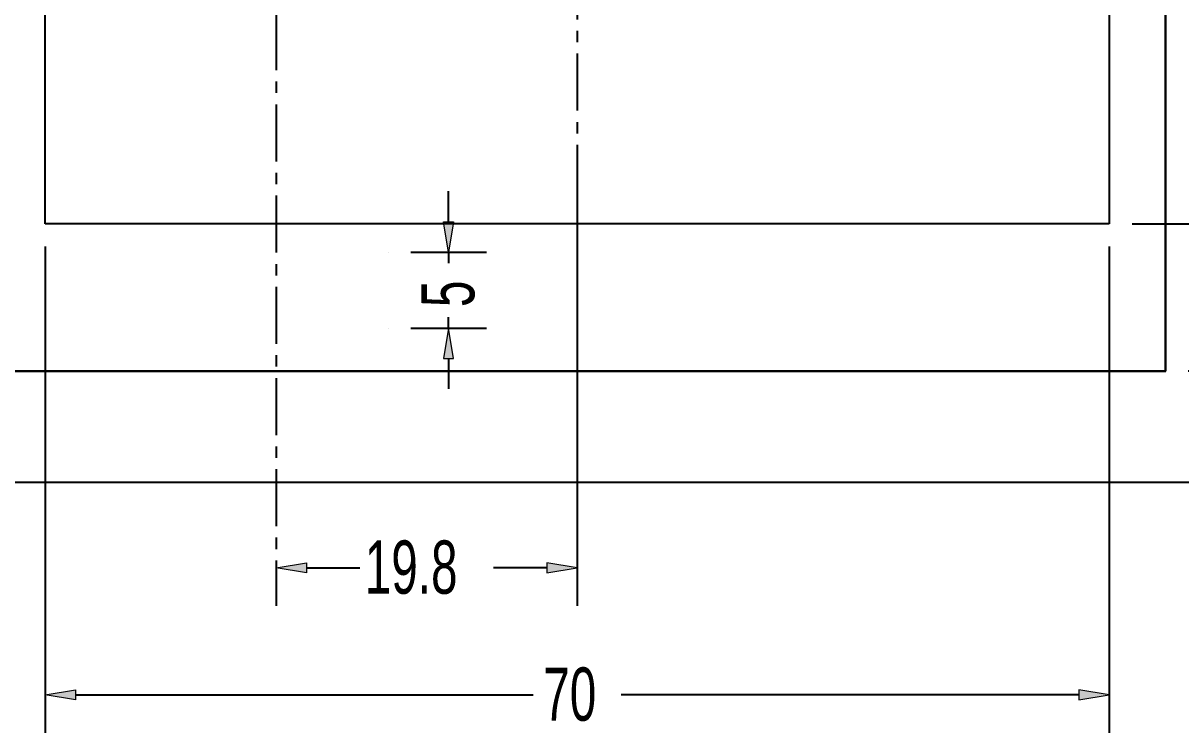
# Model space of a CAD drawing. Header units: inches. Extents: x 0 to 800, y 356 to 444.
# Drawn here: x 29.86 to 45.84, y 394.83 to 404.63 of the extents above; entities that cross this region are included whole.
import ezdxf

# ---------------------------------------------------------------- set-up
doc = ezdxf.new("R2010")
doc.units = ezdxf.units.IN
doc.header["$MEASUREMENT"] = 0
doc.linetypes.add('AI-Linetype-4', pattern=[1.259478, 0.787174, -0.157435, 0.157435, -0.157435])
doc.linetypes.add('AI-Linetype-5', pattern=[1.259478, 0.787174, -0.157435, 0.157435, -0.157435])

# ---------------------------------------------------------------- blocks, each defined once
blk = doc.blocks.new('block 668')
at = {"color": 7, "lineweight": 25, "true_color": 0xffffff}
blk.add_lwpolyline([(49.368, 398.286), (17.336, 398.286)], dxfattribs=at)
blk = doc.blocks.new('block 682')
at = {"color": 7, "lineweight": 25, "true_color": 0xffffff}
blk.add_lwpolyline([(21.068, 399.824), (45.636, 399.824)], dxfattribs=at)
blk = doc.blocks.new('block 683')
at = {"color": 7, "lineweight": 25, "true_color": 0xffffff}
blk.add_lwpolyline([(21.072, 399.829), (45.631, 399.829)], dxfattribs=at)
blk = doc.blocks.new('block 716')
at = {"color": 7, "lineweight": 25, "true_color": 0xffffff}
blk.add_lwpolyline([(44.854, 401.856), (30.161, 401.856)], dxfattribs=at)
blk = doc.blocks.new('block 731')
at = {"color": 7, "lineweight": 25, "true_color": 0xffffff}
blk.add_lwpolyline([(30.161, 401.856), (30.161, 408.573)], dxfattribs=at)
blk = doc.blocks.new('block 754')
at = {"color": 7, "lineweight": 25, "true_color": 0xffffff}
blk.add_lwpolyline([(45.636, 399.824), (45.631, 399.829)], dxfattribs=at)
blk = doc.blocks.new('block 800')
at = {"color": 7, "lineweight": 25, "true_color": 0xffffff}
blk.add_lwpolyline([(44.854, 408.573), (44.854, 401.856)], dxfattribs=at)
blk = doc.blocks.new('block 802')
at = {"color": 7, "lineweight": 25, "true_color": 0xffffff}
blk.add_lwpolyline([(45.631, 399.829), (45.631, 414.312)], dxfattribs=at)
blk = doc.blocks.new('block 803')
at = {"color": 7, "lineweight": 25, "true_color": 0xffffff}
blk.add_lwpolyline([(45.636, 399.824), (45.636, 414.317)], dxfattribs=at)
blk = doc.blocks.new('block 2837')
at = {"color": 1, "linetype": 'AI-Linetype-4', "lineweight": 25, "true_color": 0xff0000}
blk.add_lwpolyline([(33.352, 417.36), (33.352, 396.781)], dxfattribs=at)
blk = doc.blocks.new('block 2850')
at = {"color": 5, "lineweight": 25, "true_color": 0x0000ff}
blk.add_lwpolyline([(45.946, 414.312), (52.059, 414.312)], dxfattribs=at)
blk = doc.blocks.new('block 2851')
at = {"color": 5, "lineweight": 25, "true_color": 0x0000ff}
blk.add_lwpolyline([(45.946, 399.829), (52.059, 399.829)], dxfattribs=at)
blk = doc.blocks.new('block 2852')
at = {"color": 5, "lineweight": 25, "true_color": 0x0000ff}
blk.add_lwpolyline([(51.535, 413.893), (51.535, 407.655)], dxfattribs=at)
blk = doc.blocks.new('block 2853')
at = {"color": 5, "lineweight": 25, "true_color": 0x0000ff}
blk.add_lwpolyline([(51.535, 400.249), (51.535, 406.485)], dxfattribs=at)
blk = doc.blocks.new('block 2854')
at = {"true_color": 0x0000ff}
h = blk.add_hatch(color=5, dxfattribs=at)
h.dxf.hatch_style = 2
h.paths.add_polyline_path([(51.464, 413.893), (51.604, 413.893), (51.535, 414.312)])
at = {"lineweight": 0}
blk.add_lwpolyline([(51.464, 413.893), (51.604, 413.893), (51.535, 414.312), (51.464, 413.893)], dxfattribs=at)
blk = doc.blocks.new('block 2855')
at = {"true_color": 0x0000ff}
h = blk.add_hatch(color=5, dxfattribs=at)
h.dxf.hatch_style = 2
h.paths.add_polyline_path([(51.464, 400.249), (51.604, 400.249), (51.535, 399.829)])
at = {"lineweight": 0}
blk.add_lwpolyline([(51.464, 400.249), (51.604, 400.249), (51.535, 399.829), (51.464, 400.249)], dxfattribs=at)
blk = doc.blocks.new('block 2856')
at = {"color": 3, "true_color": 0x00ff00, "insert": (51.901, 406.602), "char_height": 0.7347, "attachment_point": 7, "rotation": 90}
blk.add_mtext('\\fAdobe Song Std L|b0|i0|c0|p34;\\W0.67;69', dxfattribs=at)
blk = doc.blocks.new('block 2857')
at = {"lineweight": 0}
blk.add_lwpolyline([(45.631, 414.312), (45.631, 414.312)], dxfattribs=at)
blk = doc.blocks.new('block 2858')
at = {"lineweight": 0}
blk.add_lwpolyline([(45.631, 399.829), (45.631, 399.829)], dxfattribs=at)
blk = doc.blocks.new('block 2859')
at = {"lineweight": 0}
blk.add_lwpolyline([(51.535, 399.829), (51.535, 399.829)], dxfattribs=at)
blk = doc.blocks.new('block 2849')
for name in ['block 2857', 'block 2850', 'block 2854', 'block 2852', 'block 2856', 'block 2853', 'block 2855', 'block 2858', 'block 2851', 'block 2859']:
    blk.add_blockref(name, (0, 0))
blk = doc.blocks.new('block 3035')
at = {"color": 5, "lineweight": 25, "true_color": 0x0000ff}
blk.add_lwpolyline([(35.211, 401.466), (36.255, 401.466)], dxfattribs=at)
blk = doc.blocks.new('block 3036')
at = {"color": 5, "lineweight": 25, "true_color": 0x0000ff}
blk.add_lwpolyline([(35.211, 400.417), (36.255, 400.417)], dxfattribs=at)
blk = doc.blocks.new('block 3037')
at = {"color": 5, "lineweight": 25, "true_color": 0x0000ff}
blk.add_lwpolyline([(35.73, 401.886), (35.73, 402.306)], dxfattribs=at)
blk = doc.blocks.new('block 3038')
at = {"color": 5, "lineweight": 25, "true_color": 0x0000ff}
blk.add_lwpolyline([(35.73, 399.997), (35.73, 399.577)], dxfattribs=at)
blk = doc.blocks.new('block 3039')
at = {"color": 5, "lineweight": 25, "true_color": 0x0000ff}
blk.add_lwpolyline([(35.73, 401.466), (35.73, 401.315)], dxfattribs=at)
blk = doc.blocks.new('block 3040')
at = {"color": 5, "lineweight": 25, "true_color": 0x0000ff}
blk.add_lwpolyline([(35.73, 400.417), (35.73, 400.567)], dxfattribs=at)
blk = doc.blocks.new('block 3041')
at = {"true_color": 0x0000ff}
h = blk.add_hatch(color=5, dxfattribs=at)
h.dxf.hatch_style = 2
h.paths.add_polyline_path([(35.661, 401.886), (35.8, 401.886), (35.73, 401.466)])
at = {"lineweight": 0}
blk.add_lwpolyline([(35.661, 401.886), (35.8, 401.886), (35.73, 401.466), (35.661, 401.886)], dxfattribs=at)
blk = doc.blocks.new('block 3042')
at = {"true_color": 0x0000ff}
h = blk.add_hatch(color=5, dxfattribs=at)
h.dxf.hatch_style = 2
h.paths.add_polyline_path([(35.661, 399.997), (35.8, 399.997), (35.73, 400.417)])
at = {"lineweight": 0}
blk.add_lwpolyline([(35.661, 399.997), (35.8, 399.997), (35.73, 400.417), (35.661, 399.997)], dxfattribs=at)
blk = doc.blocks.new('block 3043')
at = {"color": 3, "true_color": 0x00ff00, "insert": (36.098, 400.707), "char_height": 0.7347, "attachment_point": 7, "rotation": 90}
blk.add_mtext('\\fAdobe Song Std L|b0|i0|c0|p34;\\W0.67;5', dxfattribs=at)
blk = doc.blocks.new('block 3044')
at = {"lineweight": 0}
blk.add_lwpolyline([(34.896, 401.466), (34.896, 401.466)], dxfattribs=at)
blk = doc.blocks.new('block 3045')
at = {"lineweight": 0}
blk.add_lwpolyline([(34.896, 400.417), (34.896, 400.417)], dxfattribs=at)
blk = doc.blocks.new('block 3046')
at = {"lineweight": 0}
blk.add_lwpolyline([(35.73, 400.417), (35.73, 400.417)], dxfattribs=at)
blk = doc.blocks.new('block 3034')
for name in ['block 3037', 'block 3041', 'block 3044', 'block 3035', 'block 3039', 'block 3043', 'block 3040', 'block 3045', 'block 3036', 'block 3042', 'block 3046', 'block 3038']:
    blk.add_blockref(name, (0, 0))
blk = doc.blocks.new('block 3048')
at = {"color": 5, "lineweight": 25, "true_color": 0x0000ff}
blk.add_lwpolyline([(30.161, 401.542), (30.161, 394.828)], dxfattribs=at)
blk = doc.blocks.new('block 3049')
at = {"color": 5, "lineweight": 25, "true_color": 0x0000ff}
blk.add_lwpolyline([(44.854, 401.542), (44.854, 394.828)], dxfattribs=at)
blk = doc.blocks.new('block 3050')
at = {"color": 5, "lineweight": 25, "true_color": 0x0000ff}
blk.add_lwpolyline([(30.581, 395.353), (36.899, 395.353)], dxfattribs=at)
blk = doc.blocks.new('block 3051')
at = {"color": 5, "lineweight": 25, "true_color": 0x0000ff}
blk.add_lwpolyline([(44.435, 395.353), (38.116, 395.353)], dxfattribs=at)
blk = doc.blocks.new('block 3052')
at = {"true_color": 0x0000ff}
h = blk.add_hatch(color=5, dxfattribs=at)
h.dxf.hatch_style = 2
h.paths.add_polyline_path([(30.581, 395.423), (30.581, 395.282), (30.161, 395.353)])
at = {"lineweight": 0}
blk.add_lwpolyline([(30.581, 395.423), (30.581, 395.282), (30.161, 395.353), (30.581, 395.423)], dxfattribs=at)
blk = doc.blocks.new('block 3053')
at = {"true_color": 0x0000ff}
h = blk.add_hatch(color=5, dxfattribs=at)
h.dxf.hatch_style = 2
h.paths.add_polyline_path([(44.435, 395.423), (44.435, 395.282), (44.854, 395.353)])
at = {"lineweight": 0}
blk.add_lwpolyline([(44.435, 395.423), (44.435, 395.282), (44.854, 395.353), (44.435, 395.423)], dxfattribs=at)
blk = doc.blocks.new('block 3054')
at = {"color": 3, "true_color": 0x00ff00, "insert": (37.039, 394.985), "char_height": 0.7347, "attachment_point": 7}
blk.add_mtext('\\fAdobe Song Std L|b0|i0|c0|p34;\\W0.67;70', dxfattribs=at)
blk = doc.blocks.new('block 3055')
at = {"lineweight": 0}
blk.add_lwpolyline([(30.161, 401.856), (30.161, 401.856)], dxfattribs=at)
blk = doc.blocks.new('block 3056')
at = {"lineweight": 0}
blk.add_lwpolyline([(44.854, 401.856), (44.854, 401.856)], dxfattribs=at)
blk = doc.blocks.new('block 3057')
at = {"lineweight": 0}
blk.add_lwpolyline([(44.854, 395.353), (44.854, 395.353)], dxfattribs=at)
blk = doc.blocks.new('block 3047')
for name in ['block 3055', 'block 3056', 'block 3048', 'block 3049', 'block 3054', 'block 3052', 'block 3053', 'block 3050', 'block 3051', 'block 3057']:
    blk.add_blockref(name, (0, 0))
blk = doc.blocks.new('block 3059')
at = {"color": 5, "lineweight": 25, "true_color": 0x0000ff}
blk.add_lwpolyline([(45.169, 408.573), (47.476, 408.573)], dxfattribs=at)
blk = doc.blocks.new('block 3060')
at = {"color": 5, "lineweight": 25, "true_color": 0x0000ff}
blk.add_lwpolyline([(45.169, 401.856), (47.476, 401.856)], dxfattribs=at)
blk = doc.blocks.new('block 3061')
at = {"color": 5, "lineweight": 25, "true_color": 0x0000ff}
blk.add_lwpolyline([(46.951, 408.153), (46.951, 405.823)], dxfattribs=at)
blk = doc.blocks.new('block 3062')
at = {"color": 5, "lineweight": 25, "true_color": 0x0000ff}
blk.add_lwpolyline([(46.951, 402.276), (46.951, 404.606)], dxfattribs=at)
blk = doc.blocks.new('block 3063')
at = {"true_color": 0x0000ff}
h = blk.add_hatch(color=5, dxfattribs=at)
h.dxf.hatch_style = 2
h.paths.add_polyline_path([(46.881, 408.153), (47.021, 408.153), (46.951, 408.573)])
at = {"lineweight": 0}
blk.add_lwpolyline([(46.881, 408.153), (47.021, 408.153), (46.951, 408.573), (46.881, 408.153)], dxfattribs=at)
blk = doc.blocks.new('block 3064')
at = {"true_color": 0x0000ff}
h = blk.add_hatch(color=5, dxfattribs=at)
h.dxf.hatch_style = 2
h.paths.add_polyline_path([(46.881, 402.276), (47.021, 402.276), (46.951, 401.856)])
at = {"lineweight": 0}
blk.add_lwpolyline([(46.881, 402.276), (47.021, 402.276), (46.951, 401.856), (46.881, 402.276)], dxfattribs=at)
blk = doc.blocks.new('block 3065')
at = {"color": 3, "true_color": 0x00ff00, "insert": (47.318, 404.746), "char_height": 0.7347, "attachment_point": 7, "rotation": 90}
blk.add_mtext('\\fAdobe Song Std L|b0|i0|c0|p34;\\W0.67;32', dxfattribs=at)
blk = doc.blocks.new('block 3066')
at = {"lineweight": 0}
blk.add_lwpolyline([(44.854, 408.573), (44.854, 408.573)], dxfattribs=at)
blk = doc.blocks.new('block 3067')
at = {"lineweight": 0}
blk.add_lwpolyline([(44.854, 401.856), (44.854, 401.856)], dxfattribs=at)
blk = doc.blocks.new('block 3068')
at = {"lineweight": 0}
blk.add_lwpolyline([(46.951, 401.856), (46.951, 401.856)], dxfattribs=at)
blk = doc.blocks.new('block 3058')
for name in ['block 3066', 'block 3059', 'block 3063', 'block 3061', 'block 3065', 'block 3062', 'block 3064', 'block 3067', 'block 3060', 'block 3068']:
    blk.add_blockref(name, (0, 0))
blk = doc.blocks.new('block 3092')
at = {"color": 1, "linetype": 'AI-Linetype-5', "lineweight": 25, "true_color": 0xff0000}
blk.add_lwpolyline([(37.508, 409.245), (37.508, 401.185)], dxfattribs=at)
blk = doc.blocks.new('block 3094')
at = {"color": 5, "lineweight": 25, "true_color": 0x0000ff}
blk.add_lwpolyline([(33.352, 396.847), (33.352, 396.581)], dxfattribs=at)
blk = doc.blocks.new('block 3095')
at = {"color": 5, "lineweight": 25, "true_color": 0x0000ff}
blk.add_lwpolyline([(37.508, 402.308), (37.508, 396.581)], dxfattribs=at)
blk = doc.blocks.new('block 3096')
at = {"color": 5, "lineweight": 25, "true_color": 0x0000ff}
blk.add_lwpolyline([(33.771, 397.106), (34.505, 397.106)], dxfattribs=at)
blk = doc.blocks.new('block 3097')
at = {"color": 5, "lineweight": 25, "true_color": 0x0000ff}
blk.add_lwpolyline([(37.088, 397.106), (36.354, 397.106)], dxfattribs=at)
blk = doc.blocks.new('block 3098')
at = {"true_color": 0x0000ff}
h = blk.add_hatch(color=5, dxfattribs=at)
h.dxf.hatch_style = 2
h.paths.add_polyline_path([(33.771, 397.176), (33.771, 397.036), (33.352, 397.106)])
at = {"lineweight": 0}
blk.add_lwpolyline([(33.771, 397.176), (33.771, 397.036), (33.352, 397.106), (33.771, 397.176)], dxfattribs=at)
blk = doc.blocks.new('block 3099')
at = {"true_color": 0x0000ff}
h = blk.add_hatch(color=5, dxfattribs=at)
h.dxf.hatch_style = 2
h.paths.add_polyline_path([(37.088, 397.176), (37.088, 397.036), (37.508, 397.106)])
at = {"lineweight": 0}
blk.add_lwpolyline([(37.088, 397.176), (37.088, 397.036), (37.508, 397.106), (37.088, 397.176)], dxfattribs=at)
blk = doc.blocks.new('block 3100')
at = {"color": 3, "true_color": 0x00ff00, "insert": (34.574, 396.739), "char_height": 0.7347, "attachment_point": 7}
blk.add_mtext('\\fAdobe Song Std L|b0|i0|c0|p34;\\W0.67;19.8', dxfattribs=at)
blk = doc.blocks.new('block 3101')
at = {"lineweight": 0}
blk.add_lwpolyline([(33.352, 397.162), (33.352, 397.162)], dxfattribs=at)
blk = doc.blocks.new('block 3102')
at = {"lineweight": 0}
blk.add_lwpolyline([(37.508, 402.623), (37.508, 402.623)], dxfattribs=at)
blk = doc.blocks.new('block 3103')
at = {"lineweight": 0}
blk.add_lwpolyline([(37.508, 397.106), (37.508, 397.106)], dxfattribs=at)
blk = doc.blocks.new('block 3093')
for name in ['block 3102', 'block 3095', 'block 3100', 'block 3098', 'block 3101', 'block 3099', 'block 3096', 'block 3097', 'block 3103', 'block 3094']:
    blk.add_blockref(name, (0, 0))

msp = doc.modelspace()

# ---------------------------------------------------------------- block references
for name in ['block 2837', 'block 802', 'block 2849', 'block 803', 'block 3092', 'block 731', 'block 800', 'block 3058', 'block 3093', 'block 3034', 'block 716', 'block 3047', 'block 682', 'block 683', 'block 754', 'block 668']:
    msp.add_blockref(name, (0, 0))

doc.saveas('drawing.dxf')
